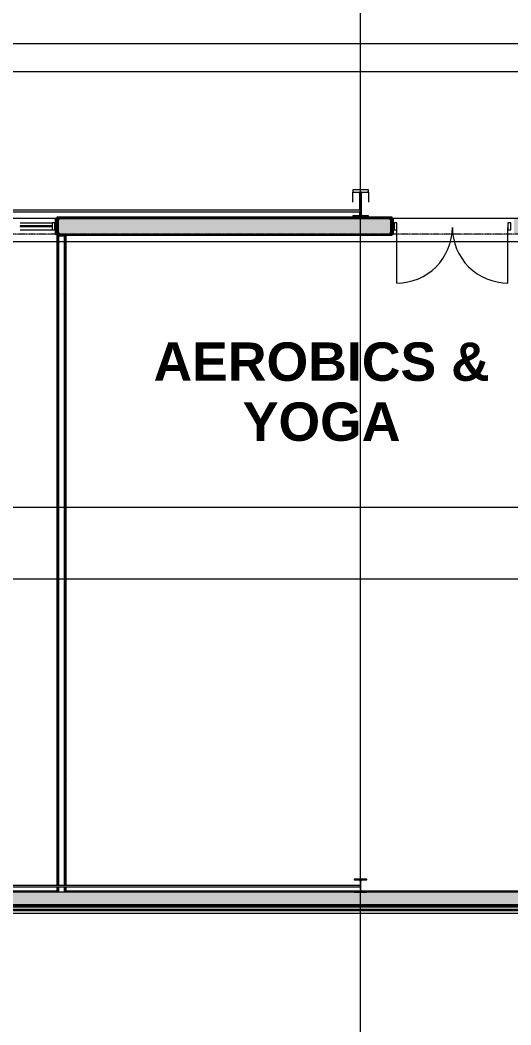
# Model space of a CAD drawing. Header units: inches. Extents: x 25369 to 33161, y -23509 to -20274.
# Drawn here: x 30536 to 30848, y -22871 to -22234 of the extents above; entities that cross this region are included whole.
import ezdxf

# ---------------------------------------------------------------- set-up
doc = ezdxf.new("R2010")
doc.units = ezdxf.units.IN
doc.header["$MEASUREMENT"] = 0
doc.linetypes.add('Grid Line 1_2_', pattern=[0.875, 0.5, -0.125, 0.125, -0.125])
for name, color, linetype, lineweight in [('A-DOOR', 31, 'Continuous', 13), ('A-FLOR', 192, 'Continuous', 13), ('A-GLAZ-CURT', 52, 'Continuous', 13), ('A-GLAZ-CWMG', 51, 'Continuous', 13), ('A-WALL', 113, 'Continuous', 13), ('A-WALL-PATT', 111, 'Continuous', 25), ('G-ANNO-SYMB', 111, 'Continuous', 9), ('I-WALL', 2, 'Continuous', 13), ('L-SITE-WALL', 31, 'Continuous', 13), ('M-AREA-IDEN', 171, 'Continuous', 9), ('S-BEAM', 12, 'Continuous', 13), ('S-COLS', 52, 'Continuous', 13), ('S-GRID', 1, 'Continuous', 9)]:
    doc.layers.add(name, color=color, linetype=linetype, lineweight=lineweight)
doc.styles.add('Arial_B', font='arialbd.ttf', dxfattribs={"height": 24.354149})
pattern_1 = [(0, (5929.126, 0), (61.44, 15.36), [2.534, -43.546, 2.534, -43.546, -245.76]), (0, (5929.126, 0), (61.44, 15.36), [-92.16, 2.534, -89.626, 2.534, -43.546, -107.52]), (0, (5929.126, 0), (61.44, 15.36), [-230.4, 2.534, -28.186, 2.534, -74.266]), (120, (5952.166, 7.68), (-44.02215, 45.528601), [2.534, -43.546, 2.534, -43.546, -245.76]), (120, (5952.166, 7.68), (-44.02215, 45.528601), [-92.16, 2.534, -89.626, 2.534, -43.546, -107.52]), (120, (5952.166, 7.68), (-44.02215, 45.528601), [-230.4, 2.534, -28.186, 2.534, -74.266]), (240, (5959.846, 38.4), (-17.41785, -60.888601), [2.534, -43.546, 2.534, -43.546, -245.76]), (240, (5959.846, 38.4), (-17.41785, -60.888601), [-92.16, 2.534, -89.626, 2.534, -43.546, -107.52]), (240, (5959.846, 38.4), (-17.41785, -60.888601), [-230.4, 2.534, -28.186, 2.534, -74.266])]
pattern_2 = [(161.57, (5930.086, 0.96), (-7.6802237, -0.0009796), [0, -54.643, 6.067, 0]), (18.43, (5928.166, 0.96), (-7.6802237, 0.0009796), [0, -54.643, 6.067, 0]), (108.43, (5930.086, 0.96), (3.8382953, -19.20136532), [18.211, -42.499]), (71.57, (5928.166, 0.96), (3.8382953, 19.20136532), [18.211, -42.499])]
pattern_3 = [(225, (30752.017, -22360.053), (19.00703, -19.00703), []), (225, (30752.017, -22388.853), (19.00703, -19.00703), [])]

# ---------------------------------------------------------------- blocks, each defined once
blk = doc.blocks.new('Struct_Xcel_Sports Complex_rvt-2-Overall Floor Plan')
at = {"layer": 'L-SITE-WALL', "color": 43, "lineweight": 9}
blk.add_line((25074.08, -22798.8), (24243.77, -22798.8), dxfattribs=at)
blk = doc.blocks.new('W-Wide Flange-Column - B2_E-V5-Overall Floor Plan')
at = {"layer": 'S-COLS', "lineweight": 9}
h = blk.add_hatch(dxfattribs=at)
h.set_pattern_fill('FP_11', color=253, style=0, pattern_type=2)
h.set_pattern_definition([(225, (30752.017, -22783.178), (19.00703, -19.00703), []), (225, (30752.017, -22811.978), (19.00703, -19.00703), [])])
h.paths.add_polyline_path([(4, 4.13), (-4, 4.13), (-4, 3.69), (-0.84, 3.69), (-0.35, 3.49), (-0.14, 3), (-0.11, 0.65), (0.06, 0.73), (0.14, 0.73), (0.14, 3), (0.35, 3.49), (0.84, 3.69), (4, 3.69)], flags=0)
h.paths.add_polyline_path([(-0.14, -0.15), (-0.14, -3), (-0.35, -3.49), (-0.84, -3.69), (-4, -3.69), (-4, -4.12), (4, -4.12), (4, -3.69), (0.84, -3.69), (0.35, -3.49), (0.14, -3), (0.13, -0.27), (-0.06, -0.23)], flags=0)
at = {"layer": 'S-COLS', "color": 7}
for p, q in [((4, 4.13), (-4, 4.13)), ((-4, 4.13), (-4, 3.69)), ((-4, 3.69), (-0.84, 3.69)), ((-0.14, 3), (-0.14, 0.62)), ((0.14, 0.73), (0.14, 3)), ((0.84, 3.69), (4, 3.69)), ((4, 3.69), (4, 4.13)), ((-0.84, -3.69), (-4, -3.69)), ((-4, -3.69), (-4, -4.12)), ((-4, -4.12), (4, -4.12)), ((-0.14, -0.15), (-0.14, -3)), ((0.14, -3), (0.14, -0.27)), ((4, -3.69), (0.84, -3.69)), ((4, -4.12), (4, -3.69))]:
    blk.add_line(p, q, dxfattribs=at)
for centre, start, end in [((-0.84, 3), 0, 90), ((0.84, 3), 90, 180), ((-0.84, -3), 270, 0), ((0.84, -3), 180, 270)]:
    blk.add_arc(centre, 0.691, start, end, dxfattribs=at)
blk = doc.blocks.new('columns and girder2 - one-V27-Overall Floor Plan')
at = {"layer": 'S-BEAM', "lineweight": 9}
h = blk.add_hatch(dxfattribs=at)
h.set_pattern_fill('FP_29', color=253, style=0, pattern_type=2)
h.set_pattern_definition(pattern_3)
h.paths.add_polyline_path([(5, -1.25), (-5, -1.25), (-5, -2), (5, -2)], flags=0)
h.paths.add_polyline_path([(5, -17.03), (-5, -17.03), (-5, -18.55), (5, -18.55)], flags=0)
h.paths.add_polyline_path([(-5, -1204.89), (-5, -1206.4), (5, -1206.4), (5, -1204.89), (3, -1204.89)], flags=0)
h.paths.add_polyline_path([(5, -1224.25), (-5, -1224.25), (-5, -1225), (5, -1225)], flags=0)
h = blk.add_hatch(dxfattribs=at)
h.set_pattern_fill('FP_29', color=253, style=0, pattern_type=2)
h.set_pattern_definition(pattern_3)
h.paths.add_polyline_path([(0, -5.72), (0.22, -5.6), (0.01, -5.71)], flags=0)
h.paths.add_polyline_path([(0.62, -2), (-0.63, -2), (-0.63, -17.03), (0.62, -17.03), (0.62, -5.72), (-0.16, -5.67), (-0.36, -5.33), (-0.22, -4.84), (0, -4.72), (0.62, -4.72), (0.62, -3.89)], flags=0)
h.paths.add_polyline_path([(0.62, -1206.4), (-0.63, -1206.4), (-0.63, -1224.25), (0.62, -1224.25), (0.62, -1222.25), (-0.11, -1222.23), (-0.38, -1222.02), (-0.43, -1221.66), (-0.27, -1221.36), (-0.06, -1221.25), (0.62, -1221.25), (0.62, -1214.32)], flags=0)
at = {"layer": 'S-BEAM', "color": 7}
for p, q in [((-5, -1.25), (-5, -2)), ((-5, -2), (5, -2)), ((0.62, -2), (-0.63, -2)), ((-0.63, -2), (-0.63, -17.03)), ((0.62, -4.72), (0.62, -2)), ((0.62, -17.03), (0.62, -5.72)), ((5, -2), (5, -1.25)), ((5, -17.03), (-5, -17.03)), ((-5, -17.03), (-5, -18.55)), ((-5, -18.55), (5, -18.55)), ((-0.63, -17.03), (0.62, -17.03)), ((5, -18.55), (5, -17.03))]:
    blk.add_line(p, q, dxfattribs=at)
at = {"layer": 'S-BEAM', "color": 43, "lineweight": 9}
for p, q in [((-5, -17.03), (-5, -10.69)), ((5, -10.69), (5, -17.03))]:
    blk.add_line(p, q, dxfattribs=at)
blk = doc.blocks.new('System Panel - Interior Glazing-1259709-Overall Floor Plan')
at = {"layer": 'A-GLAZ-CURT', "color": 7}
for p, q in [((10.1875, -0.5625), (-10.1875, -0.5625)), ((-10.1875, -0.5625), (-10.1875, -0.9375)), ((-10.1875, -0.9375), (10.1875, -0.9375)), ((10.1875, -0.9375), (10.1875, -0.5625))]:
    blk.add_line(p, q, dxfattribs=at)
blk = doc.blocks.new('Rectangular Mullion - Interior 1_75_ x 4_5_-1259707-Overall Floor Plan')
at = {"layer": 'A-GLAZ-CWMG', "color": 43, "lineweight": 9}
for p, q in [((24606.64, -22362.3), (24627.02, -22362.3)), ((24606.64, -22366.8), (24627.02, -22366.8))]:
    blk.add_line(p, q, dxfattribs=at)
blk = doc.blocks.new('Rectangular Mullion - Interior 1_75_ x 4_5_-1220298-Overall Floor Plan')
at = {"layer": 'A-GLAZ-CWMG', "color": 7}
for p, q in [((0, 3), (-1.75, 3)), ((-1.75, 3), (-1.75, -1.5)), ((0, -1.5), (0, 3)), ((-1.75, -1.5), (0, -1.5))]:
    blk.add_line(p, q, dxfattribs=at)
blk = doc.blocks.new('Round Bar - 1_-1257056-Overall Floor Plan')
at = {"layer": 'S-BEAM', "color": 43, "lineweight": 9}
for p, q in [((24678.62, -22354.33), (24533.39, -22354.33)), ((24533.39, -22355.33), (24678.62, -22355.33))]:
    blk.add_line(p, q, dxfattribs=at)
for start_param, end_param in [(0, 3.141593), (3.141593, 6.283185)]:
    blk.add_ellipse((24533.39, -22354.83), major_axis=(0, 0.5), ratio=0.73532, start_param=start_param, end_param=end_param, dxfattribs=at)
blk = doc.blocks.new('Round Bar - 1_-1257174-Overall Floor Plan')
at = {"layer": 'S-BEAM', "color": 43, "lineweight": 9}
for p, q in [((24822.89, -22354.33), (24677.63, -22354.33)), ((24677.69, -22355.33), (24822.89, -22355.33))]:
    blk.add_line(p, q, dxfattribs=at)
for start_param, end_param in [(0, 3.141593), (3.141593, 6.283185)]:
    blk.add_ellipse((24822.89, -22354.83), major_axis=(0, 0.5), ratio=0.73532, start_param=start_param, end_param=end_param, dxfattribs=at)
blk = doc.blocks.new('Round Bar - 1_-1264636-Overall Floor Plan')
at = {"layer": 'S-BEAM', "color": 43, "lineweight": 9}
for p, q in [((24678.94, -22782.91), (24533.34, -22782.91)), ((24533.34, -22783.91), (24678.92, -22783.91))]:
    blk.add_line(p, q, dxfattribs=at)
for start_param, end_param in [(0, 3.141593), (3.141593, 6.283185)]:
    blk.add_ellipse((24533.34, -22783.41), major_axis=(0, 0.5), ratio=0.440323, start_param=start_param, end_param=end_param, dxfattribs=at)
blk = doc.blocks.new('Round Bar - 1_-1264677-Overall Floor Plan')
at = {"layer": 'S-BEAM', "color": 43, "lineweight": 9}
for p, q in [((24677.32, -22783.91), (24822.91, -22783.91)), ((24822.91, -22782.91), (24677.33, -22782.91))]:
    blk.add_line(p, q, dxfattribs=at)
for start_param, end_param in [(0, 3.141593), (3.141593, 6.283185)]:
    blk.add_ellipse((24822.91, -22783.41), major_axis=(0, 0.5), ratio=0.440323, start_param=start_param, end_param=end_param, dxfattribs=at)
blk = doc.blocks.new('Door_Single_Storefront - one-1371410-Overall Floor Plan')
at = {"layer": 'A-DOOR', "color": 43, "lineweight": 9}
blk.add_line((-17.65625, -35.3125), (-17.65625, 0), dxfattribs=at)
blk.add_arc((-17.65625, 0), 35.3125, 270, 0, dxfattribs=at)
blk = doc.blocks.new('Rectangular Mullion - Interior 1_75_ x 4_5_-1318268-Overall Floor Plan')
at = {"layer": 'A-GLAZ-CWMG', "color": 7}
for p, q in [((-1.75, 1.5), (0, 1.5)), ((-1.75, -3), (-1.75, 1.5)), ((0, 1.5), (0, -3)), ((0, -3), (-1.75, -3))]:
    blk.add_line(p, q, dxfattribs=at)
blk = doc.blocks.new('Rectangular Mullion - Interior 1_75_ x 4_5_-1318283-Overall Floor Plan')
at = {"layer": 'A-GLAZ-CWMG', "color": 7}
for p, q in [((0, 1.5), (-1.75, 1.5)), ((-1.75, 1.5), (-1.75, -3)), ((0, -3), (0, 1.5)), ((-1.75, -3), (0, -3))]:
    blk.add_line(p, q, dxfattribs=at)
blk = doc.blocks.new('Door_Single_Storefront - one-1371411-Overall Floor Plan')
at = {"layer": 'A-DOOR', "color": 43, "lineweight": 9}
blk.add_line((-17.65625, 35.3125), (-17.65625, 0), dxfattribs=at)
blk.add_arc((-17.65625, 0), 35.3125, 360, 90, dxfattribs=at)

msp = doc.modelspace()

# ---------------------------------------------------------------- hatches: boundary and pattern name
at = {"layer": 'A-WALL-PATT', "lineweight": 9}
h = msp.add_hatch(dxfattribs=at)
h.set_pattern_fill('FP_18', color=253, style=0, pattern_type=2)
h.set_pattern_definition(pattern_2)
h.paths.add_polyline_path([(31667.89, -22369.55), (31667.89, -22359.55), (31492.64, -22359.55), (31492.64, -22369.55), (31661.43, -22369.55)], flags=0)
h.paths.add_polyline_path([(31410.64, -22369.55), (31410.64, -22359.55), (31090.64, -22359.55), (31090.64, -22369.55), (31310.5, -22369.55)], flags=0)
h.paths.add_polyline_path([(31047.14, -22369.55), (31047.14, -22359.55), (30849.39, -22359.55), (30849.39, -22369.55), (31029.76, -22369.55)], flags=0)
h.paths.add_polyline_path([(30771.27, -22369.55), (30771.27, -22359.55), (30559.89, -22359.55), (30559.89, -22369.55), (30749.02, -22369.55)], flags=0)
h.paths.add_polyline_path([(28727.77, -22369.55), (28727.77, -22359.55), (28710.52, -22359.55), (28710.52, -22369.55), (28713.64, -22369.55)], flags=0)
h = msp.add_hatch(dxfattribs=at)
h.set_pattern_fill('FP_17', color=253, style=0, pattern_type=2)
h.set_pattern_definition(pattern_1)
h.paths.add_polyline_path([(30559.02, -22787.3), (30559.64, -22787.3), (30559.64, -22783.91), (30559.02, -22783.91), (30559.02, -22786.55)], flags=0)
h.paths.add_polyline_path([(30559.64, -22782.91), (30559.64, -22370.18), (30564.39, -22370.18), (30564.39, -22369.55), (30559.02, -22369.55), (30559.02, -22782.91)], flags=0)
h = msp.add_hatch(dxfattribs=at)
h.set_pattern_fill('FP_17', color=253, style=0, pattern_type=2)
h.set_pattern_definition(pattern_1)
h.paths.add_polyline_path([(30559.64, -22787.3), (30560.27, -22787.3), (30560.27, -22783.91), (30559.64, -22783.91), (30559.64, -22786.55)], flags=0)
h.paths.add_polyline_path([(30560.27, -22782.91), (30560.27, -22370.8), (30563.77, -22370.8), (30563.77, -22370.18), (30559.64, -22370.18), (30559.65, -22782.91)], flags=0)
h = msp.add_hatch(dxfattribs=at)
h.set_pattern_fill('FP_17', color=253, style=0, pattern_type=2)
h.set_pattern_definition(pattern_1)
h.paths.add_polyline_path([(30563.77, -22787.3), (30564.39, -22787.3), (30564.39, -22783.91), (30563.77, -22783.91), (30563.77, -22786.55)], flags=0)
h.paths.add_polyline_path([(30564.39, -22782.91), (30564.39, -22370.18), (30563.77, -22370.18), (30563.77, -22782.91), (30564.39, -22782.91)], flags=0)
h = msp.add_hatch(dxfattribs=at)
h.set_pattern_fill('FP_17', color=253, style=0, pattern_type=2)
h.set_pattern_definition(pattern_1)
h.paths.add_polyline_path([(30565.02, -22787.3), (30565.01, -22783.91), (30564.39, -22783.91), (30564.39, -22787.3)], flags=0)
h.paths.add_polyline_path([(30565.02, -22782.91), (30565.02, -22369.55), (30564.39, -22369.55), (30564.39, -22782.91), (30565.01, -22782.91)], flags=0)
h = msp.add_hatch(dxfattribs=at)
h.set_pattern_fill('FP_18', color=253, style=0, pattern_type=2)
h.set_pattern_definition(pattern_2)
h.paths.add_polyline_path([(30187.54, -22795.3), (31002.45, -22795.3), (31002.45, -22787.3), (30173.89, -22787.3), (30173.89, -22795.3)], flags=0)
h = msp.add_hatch(dxfattribs=at)
h.set_pattern_fill('FP_20', color=253, style=0, pattern_type=2)
h.set_pattern_definition([(0, (5929.126, 0), (30.72, 7.68), [2.534, -20.506, 2.534, -20.506, -122.88]), (0, (5929.126, 0), (30.72, 7.68), [-46.08, 2.534, -43.546, 2.534, -20.506, -53.76]), (0, (5929.126, 0), (30.72, 7.68), [-115.2, 2.534, -12.826, 2.534, -35.866]), (120, (5940.646, 3.84), (-22.0110751, 22.7643004), [2.534, -20.506, 2.534, -20.506, -122.88]), (120, (5940.646, 3.84), (-22.0110751, 22.7643004), [-46.08, 2.534, -43.546, 2.534, -20.506, -53.76]), (120, (5940.646, 3.84), (-22.0110751, 22.7643004), [-115.2, 2.534, -12.826, 2.534, -35.866]), (240, (5944.486, 19.2), (-8.7089249, -30.4443004), [2.534, -20.506, 2.534, -20.506, -122.88]), (240, (5944.486, 19.2), (-8.7089249, -30.4443004), [-46.08, 2.534, -43.546, 2.534, -20.506, -53.76]), (240, (5944.486, 19.2), (-8.7089249, -30.4443004), [-115.2, 2.534, -12.826, 2.534, -35.866])])
h.paths.add_polyline_path([(30173.89, -22795.8), (31002.45, -22795.8), (31002.45, -22795.3), (30173.89, -22795.3)], flags=0)
h = msp.add_hatch(dxfattribs=at)
h.set_pattern_fill('FP_21', color=253, style=0, pattern_type=2)
h.set_pattern_definition([(0, (5929.126, 0), (0, 24), []), (90, (5929.126, 0), (-24, 1e-15), [])])
h.paths.add_polyline_path([(30173.89, -22796.8), (31002.45, -22796.8), (31002.45, -22795.8), (30173.89, -22795.8)], flags=0)
at = {"layer": 'S-COLS', "lineweight": 9}
h = msp.add_hatch(dxfattribs=at)
h.set_pattern_fill('FP_15', color=253, style=0, pattern_type=2)
h.set_pattern_definition([(45, (5929.126, 0), (-19.00703, 19.00703), []), (45, (5929.126, 28.8), (-19.00703, 19.00703), [])])
h.paths.add_polyline_path([(30561.03, -22369.55), (30560.9, -22369.24), (30560.6, -22369.12), (30558.67, -22368.81), (30558.67, -22360.29), (30560.9, -22359.86), (30561.03, -22359.55), (30558.14, -22359.55), (30558.14, -22369.55)], flags=0)

# ---------------------------------------------------------------- linework, layer by layer
at = {"layer": 'A-FLOR', "color": 43, "lineweight": 9}
msp.add_line((30523.98, -22266.3), (31909.95, -22266.3), dxfattribs=at)
at = {"layer": 'A-WALL', "color": 7}
for p, q in [((30559.89, -22359.55), (30559.89, -22369.55)), ((30559.89, -22359.55), (30771.27, -22359.55)), ((30771.27, -22369.55), (30771.27, -22359.55)), ((30559.64, -22370.18), (30559.64, -22782.94)), ((30564.39, -22370.18), (30559.64, -22370.18)), ((30559.89, -22369.55), (30771.27, -22369.55)), ((30563.77, -22370.8), (30560.27, -22370.8)), ((30560.27, -22370.8), (30560.27, -22782.94)), ((30563.77, -22370.8), (30563.77, -22782.94)), ((30564.39, -22370.18), (30564.39, -22782.94)), ((30559.02, -22786.55), (30462.82, -22786.55)), ((30748.02, -22787.3), (30466.52, -22787.3)), ((30559.02, -22786.55), (30559.02, -22787.3)), ((30559.64, -22783.87), (30559.64, -22787.3)), ((30560.27, -22783.87), (30560.27, -22787.3)), ((30563.77, -22783.87), (30563.77, -22787.3)), ((30564.39, -22783.87), (30564.39, -22787.3)), ((30565.02, -22786.55), (30565.02, -22787.3)), ((30751.72, -22786.55), (30565.02, -22786.55)), ((30894.58, -22786.55), (30752.32, -22786.55)), ((31002.45, -22787.3), (30756.02, -22787.3)), ((31003.2, -22796.8), (30173.14, -22796.8)), ((31003.2, -22798.3), (30173.14, -22798.3)), ((30173.14, -22798.62), (31003.2, -22798.62)), ((31002.45, -22795.3), (30173.89, -22795.3)), ((31002.45, -22795.8), (30173.89, -22795.8))]:
    msp.add_line(p, q, dxfattribs=at)
at = {"layer": 'G-ANNO-SYMB'}
for p, q in [((32512.73, -22248.83), (27933.02, -22248.83)), ((32512.73, -22374.36), (27926.42, -22374.36)), ((32512.73, -22588.63), (27922.79, -22588.63))]:
    msp.add_line(p, q, dxfattribs=at)
at = {"layer": 'I-WALL', "color": 7}
for p, q in [((30772.02, -22358.8), (30559.14, -22358.8)), ((30559.14, -22358.8), (30559.14, -22370.3)), ((30772.02, -22370.3), (30772.02, -22358.8)), ((30559.89, -22369.55), (30559.02, -22369.55)), ((30559.02, -22369.55), (30559.02, -22782.94)), ((30559.14, -22370.3), (30772.02, -22370.3)), ((30565.02, -22782.94), (30565.02, -22369.55)), ((30559.02, -22783.87), (30559.02, -22786.55)), ((30565.02, -22786.55), (30565.02, -22783.87))]:
    msp.add_line(p, q, dxfattribs=at)
at = {"layer": 'L-SITE-WALL', "color": 43, "lineweight": 9}
for p, q in [((30172.89, -22798.8), (31003.2, -22798.8)), ((31161.95, -22800.8), (28581.51, -22800.8))]:
    msp.add_line(p, q, dxfattribs=at)
at = {"layer": 'S-COLS', "color": 7}
for p, q in [((30561.03, -22359.55), (30558.14, -22359.55)), ((30558.14, -22359.55), (30558.14, -22369.55)), ((30558.67, -22360.29), (30560.6, -22359.99)), ((30773.02, -22359.55), (30770.13, -22359.55)), ((30770.56, -22359.99), (30772.49, -22360.29)), ((30773.02, -22369.55), (30773.02, -22359.55)), ((30558.67, -22368.81), (30558.67, -22360.29)), ((30772.49, -22360.29), (30772.49, -22368.81)), ((30558.14, -22369.55), (30561.03, -22369.55)), ((30560.6, -22369.12), (30558.67, -22368.81)), ((30770.13, -22369.55), (30773.02, -22369.55)), ((30772.49, -22368.81), (30770.56, -22369.12))]:
    msp.add_line(p, q, dxfattribs=at)
for centre, start, end in [((30560.6, -22359.55), 270, 0), ((30770.56, -22359.55), 180, 270), ((30560.6, -22369.55), 0, 90), ((30770.56, -22369.55), 90, 180)]:
    msp.add_arc(centre, 0.436, start, end, dxfattribs=at)
at = {"layer": 'S-GRID', "linetype": 'Grid Line 1_2_'}
for p, q in [((30752.02, -23095.8), (30752.02, -20550.05)), ((30752.02, -23413.24), (30752.02, -20902.43)), ((32648.19, -22359.55), (28582.64, -22359.55)), ((33026.59, -22359.55), (28666.64, -22359.55)), ((32930.59, -22369.55), (28666.64, -22369.55)), ((32356.47, -22543.05), (27400.49, -22543.05)), ((32648.19, -22543.05), (27719.33, -22543.05)), ((32356.47, -22787.3), (27400.49, -22787.3)), ((32648.19, -22787.3), (27719.33, -22787.3)), ((32260.47, -22795.3), (27496.49, -22795.3)), ((32552.19, -22795.3), (27844.64, -22795.3))]:
    msp.add_line(p, q, dxfattribs=at)

# ---------------------------------------------------------------- block references
at = {"color": 250, "lineweight": 5}
msp.add_blockref('Struct_Xcel_Sports Complex_rvt-2-Overall Floor Plan', (5929.13, 0), dxfattribs=at)
at = {"layer": 'A-DOOR', "color": 43, "lineweight": 9}
msp.add_blockref('Door_Single_Storefront - one-1371410-Overall Floor Plan', (30792.67, -22365.3), dxfattribs=at)
at = {"layer": 'A-DOOR', "color": 43, "lineweight": 9, "rotation": 180}
msp.add_blockref('Door_Single_Storefront - one-1371411-Overall Floor Plan', (30827.99, -22365.3), dxfattribs=at)
at = {"layer": 'A-GLAZ-CURT', "color": 43, "lineweight": 9, "rotation": 180}
msp.add_blockref('System Panel - Interior Glazing-1259709-Overall Floor Plan', (30545.95, -22365.3), dxfattribs=at)
at = {"layer": 'A-GLAZ-CWMG', "color": 43, "lineweight": 9}
for name, p in [('Rectangular Mullion - Interior 1_75_ x 4_5_-1259707-Overall Floor Plan', (5929.13, 0)), ('Rectangular Mullion - Interior 1_75_ x 4_5_-1220298-Overall Floor Plan', (30557.89, -22365.3))]:
    msp.add_blockref(name, p, dxfattribs=at)
at = {"layer": 'A-GLAZ-CWMG', "color": 43, "lineweight": 9, "rotation": 180}
msp.add_blockref('Rectangular Mullion - Interior 1_75_ x 4_5_-1318283-Overall Floor Plan', (30773.27, -22365.3), dxfattribs=at)
at = {"layer": 'A-GLAZ-CWMG', "color": 43, "lineweight": 9, "extrusion": (0, 0, -1), "rotation": 180}
msp.add_blockref('Rectangular Mullion - Interior 1_75_ x 4_5_-1318268-Overall Floor Plan', (-30847.39, -22365.3), dxfattribs=at)
at = {"layer": 'S-BEAM', "color": 43, "lineweight": 9, "rotation": 180}
msp.add_blockref('columns and girder2 - one-V27-Overall Floor Plan', (30752.02, -22360.05), dxfattribs=at)
at = {"layer": 'S-BEAM', "color": 43, "lineweight": 9}
for name in ['Round Bar - 1_-1257056-Overall Floor Plan', 'Round Bar - 1_-1257174-Overall Floor Plan', 'Round Bar - 1_-1264636-Overall Floor Plan', 'Round Bar - 1_-1264677-Overall Floor Plan']:
    msp.add_blockref(name, (5929.13, 0), dxfattribs=at)
at = {"layer": 'S-COLS', "color": 43, "lineweight": 9, "rotation": 180}
msp.add_blockref('W-Wide Flange-Column - B2_E-V5-Overall Floor Plan', (30752.02, -22783.18), dxfattribs=at)

# ---------------------------------------------------------------- texts
at = {"layer": 'M-AREA-IDEN', "insert": (30727.29, -22438.31), "char_height": 24.354, "width": 246.816, "attachment_point": 2, "line_spacing_factor": 0.938532, "style": 'Arial_B'}
msp.add_mtext('AEROBICS &\\PYOGA', dxfattribs=at)

doc.saveas('drawing.dxf')
